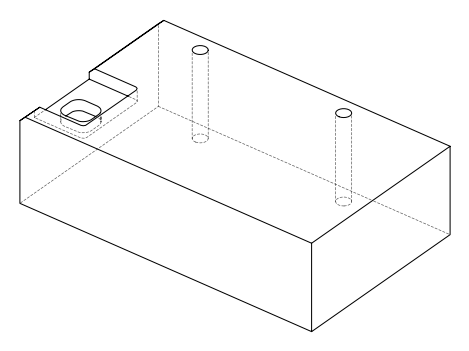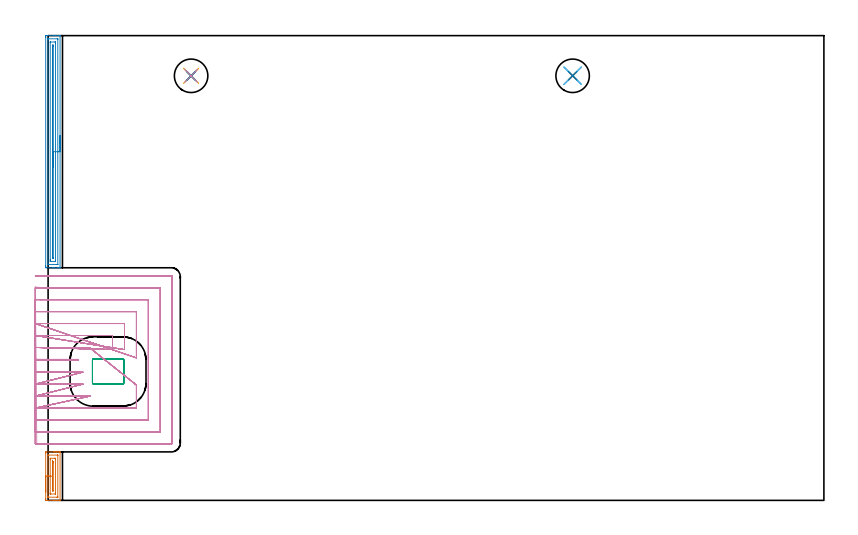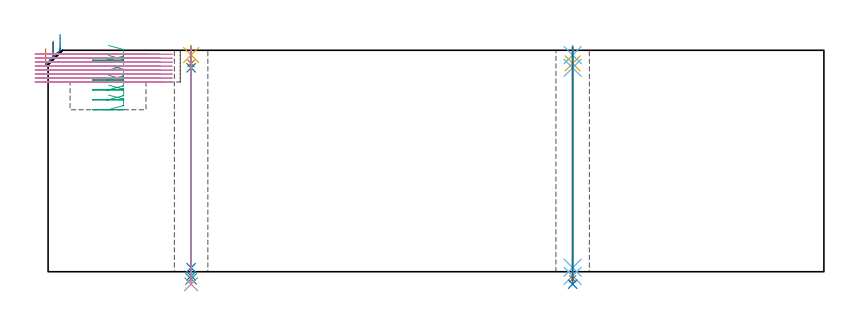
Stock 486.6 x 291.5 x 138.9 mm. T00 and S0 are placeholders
(PLAN: 14 operations, 11 tool changes, 45.4 min)
(1 AREA_MILL | FG_CHAMFER_SURFACE | UGT0205_001 | 1.15 min | 1452 mm3)
(2 AREA_MILL_1 | FG_CHAMFER_SURFACE_1 | UGT0205_001 | 4.83 min | 6118 mm3)
(3 MILL_RECTANGULAR_POCKET | POCKET_RECTANGULAR_STRAIGHT | UGT0201_006 | Follow Part, ap 7, ae 75% | 1.71 min | 70528 mm3)
(4 MILL_SLOT | SLOT_PARTIAL_RECTANGULAR | NXT0201_013 | Follow Part, ap 2.5, ae 75% | 33.89 min | 152214 mm3)
(5 SPOT_DRILL | STEP1HOLE | NXT0321_9005460120000 | 0.05 min | 183 mm3)
(6 SPOT_DRILL_1 | STEP1HOLE_1 | NXT0321_9005460120000 | 0.05 min | 177 mm3)
(7 DRILL_BLIND_HOLE_INTO_CENTER | STEP1HOLE | NXT0301_026 | 0.04 min | 134 mm3)
(8 GUN_DRILL_THROUGH_HOLE | STEP1HOLE | UGT0307_001 | 0.62 min | 2503 mm3)
(9 SPADE_DRILL_TO_ENLARGE_THROUGH_HOLE | STEP1HOLE | UGT0306_004 | 0.58 min | 16994 mm3)
(10 DRILL_TO_ENLARGE_THROUGH_HOLE | STEP1HOLE | UGT0301_051 | 0.6 min | 28224 mm3)
(11 DRILL_BLIND_HOLE_INTO_CENTER_1 | STEP1HOLE_1 | NXT0301_026 | 0.04 min | 123 mm3)
(12 GUN_DRILL_THROUGH_HOLE_1 | STEP1HOLE_1 | UGT0307_001 | 0.62 min | 2526 mm3)
(13 SPADE_DRILL_TO_ENLARGE_THROUGH_HOLE_1 | STEP1HOLE_1 | UGT0306_004 | 0.58 min | 16985 mm3)
(14 DRILL_TO_ENLARGE_THROUGH_HOLE_1 | STEP1HOLE_1 | UGT0301_051 | 0.6 min | 28197 mm3)
(TOOL UGT0205_001 | Chamfer Mill 20 x 3 x 45 deg. | D20 FL50 Z2)
(TOOL UGT0201_006 | End Mill 28 mm | D28 FL25 Z2)
(TOOL NXT0201_013 | ENDMILL 10mm | D10 FL30 Z4)
(TOOL NXT0321_9005460120000 | NC Spot Drill, 142deg, 12mm, Carbide, Uncoated | D12 PA142 FL30 Z2)
(TOOL NXT0301_026 | Carbide Drill 5.5mm [860.1-0550-017A1-MM 2214] | D5.5 PA140 FL28 Z2)
(TOOL UGT0307_001 | Gun Drill 5 mm | D5 PA130 FL24 Z1)
(TOOL UGT0306_004 | Spade Drill 13.5mm | D13.5 PA132 FL10 Z2)
(TOOL UGT0301_051 | Twist Drill 21 mm | D21 PA118 FL145 Z2)
(OP 1 AREA_MILL)
G17 G21 G94 G90
T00 M6
G54
G17 G0 G90 X-1.5 Y5.2 S1061 M3
G43 Z148.9 H0
Z139.9
G94 G1 Y5.238 Z139.028 F250.
Y5.352 Z138.164
Y5.541 Z137.312
Y5.803 Z136.48
Y6.137 Z135.674
Y6.54 Z134.9
Y7.008 Z134.164
Y7.54 Z133.472
Y8.129 Z132.829
Y8.772 Z132.24
Y9.464 Z131.708
Y10.2 Z131.24
Y10.974 Z130.837
Y11.78 Z130.503
Y12.612 Z130.241
Y13.463 Z130.052
Y14.328 Z129.938
Y15.2 Z129.9
Y29.481
X-1.499 Y29.855 Z129.901
X-1.493 Y30.363 Z129.903
X-1.491 Y30.392 Z129.905
X-0.987 Y30.4 Z130.41
X3.443 Z134.836
X4.127 Z135.524
X4.329 Z135.726
X5.013 Z136.41
X5.215 Z136.611
X5.619 Z137.018
X6.582 Z137.981
X6.986 Z138.385
X7.266 Z138.665
X7.485 Y30.393 Z138.877
X7.497 Y30.391 Z138.889
X7.5 Y30.299 Z138.9
Y0.101
X7.497 Y0.009 Z138.889
X7.485 Y0.007 Z138.877
X7.266 Y0. Z138.664
X5.619 Z137.017
X5.215 Z136.611
X5.013 Z136.41
X4.329 Z135.726
X4.127 Z135.524
X3.443 Z134.836
X-0.987 Y0.001 Z130.41
X-1.22 Y0.003 Z130.176
X-1.491 Y0.007 Z129.905
X-1.493 Y0.037 Z129.903
X-1.499 Y0.545 Z129.901
X-1.5 Y1.06 Z129.9
Y15.2
X-0.086 Z131.314
X-0.085 Y28.297 Z131.315
X-0.083 Y28.351 Z131.317
X-0.079 Y28.373 Z131.321
X-0.068 Y28.39 Z131.332
X0.144 Y28.395 Z131.544
X0.465 Y28.4 Z131.865
X5.78 Z137.18
X5.968 Y28.398 Z137.368
X6.026 Y28.394 Z137.426
X6.079 Y28.387 Z137.479
X6.082 Y28.295 Z137.482
X6.086 Y28.093 Z137.486
Y28.078
X6.085 Y2.103 Z137.485
X6.083 Y2.049 Z137.483
X6.079 Y2.027 Z137.479
X6.067 Y2.01 Z137.467
X5.856 Y2.005 Z137.256
X5.535 Y2. Z136.935
X0.22 Z131.62
X0.031 Y2.002 Z131.431
X-0.026 Y2.006 Z131.374
X-0.079 Y2.013 Z131.321
X-0.082 Y2.105 Z131.318
X-0.086 Y2.307 Z131.314
Y2.322
Y15.2
X1.328 Z132.728
X1.329 Y25.757 Z132.729
X1.334 Y26.302 Z132.734
X1.335 Y26.378 Z132.735
X1.476 Y26.392 Z132.876
X1.575 Y26.399 Z132.975
X4.329 Y26.4 Z135.729
X4.427 Y26.398 Z135.827
X4.622 Y26.392 Z136.022
X4.666 Y26.388 Z136.066
X4.668 Y26.38 Z136.068
X4.67 Y26.351 Z136.07
X4.671 Y26.302 Z136.071
X4.672 Y25.958 Z136.072
X4.671 Y4.643 Z136.071
X4.666 Y4.098 Z136.066
X4.665 Y4.022 Z136.065
X4.524 Y4.008 Z135.924
X4.425 Y4.001 Z135.825
X1.671 Y4. Z133.071
X1.573 Y4.002 Z132.973
X1.378 Y4.008 Z132.778
X1.334 Y4.012 Z132.734
X1.332 Y4.02 Z132.732
X1.33 Y4.049 Z132.73
X1.329 Y4.098 Z132.729
X1.328 Y4.442 Z132.728
Y15.2
X2.743 Z134.143
Y23.824
X2.745 Y24.338 Z134.145
X2.747 Y24.375 Z134.147
X2.749 Y24.389 Z134.149
X2.763 Y24.392 Z134.163
X2.841 Y24.396 Z134.241
X3. Y24.399 Z134.4
X3.159 Y24.396 Z134.559
X3.237 Y24.392 Z134.637
X3.251 Y24.389 Z134.651
X3.253 Y24.375 Z134.653
X3.255 Y24.339 Z134.655
X3.257 Y23.824 Z134.657
Y23.638
Y6.246
X3.256 Y6.062 Z134.656
X3.253 Y6.025 Z134.653
X3.251 Y6.011 Z134.651
X3.237 Y6.008 Z134.637
X3.159 Y6.004 Z134.559
X3. Y6.001 Z134.4
X2.841 Y6.004 Z134.241
X2.763 Y6.008 Z134.163
X2.749 Y6.011 Z134.149
X2.747 Y6.025 Z134.147
X2.745 Y6.061 Z134.145
X2.743 Y6.576 Z134.143
Y6.762
Y15.2
Y16.072 Z134.181
Y16.936 Z134.295
Y17.788 Z134.483
Y18.62 Z134.746
Y19.426 Z135.08
Y20.2 Z135.482
Y20.936 Z135.951
Y21.628 Z136.482
Y22.271 Z137.072
Y22.86 Z137.715
Y23.392 Z138.407
Y23.86 Z139.143
Y24.263 Z139.916
Y24.597 Z140.722
Y24.859 Z141.554
Y25.048 Z142.406
Y25.162 Z143.271
Y25.2 Z144.143
G0 Z148.9
M5
M2
(OP 2 AREA_MILL_1)
G17 G21 G94 G90
T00 M6
G54
G17 G0 G90 X7.5 Y228.7 S1061 M3
G43 Z148.9 H0
G94 G1 Y228.662 Z148.028 F250.
Y228.548 Z147.163
Y228.359 Z146.312
Y228.097 Z145.48
Y227.763 Z144.674
Y227.36 Z143.9
Y226.892 Z143.164
Y226.36 Z142.472
Y225.771 Z141.829
Y225.128 Z141.239
Y224.436 Z140.708
Y223.7 Z140.24
Y222.926 Z139.837
Y222.12 Z139.503
Y221.288 Z139.241
Y220.436 Z139.052
Y219.572 Z138.938
Y218.7 Z138.9
Y146.046
X7.497 Y145.91 Z138.888
X7.478 Y145.907 Z138.869
X7.164 Y145.9 Z138.563
X6.68 Z138.079
X6.101 Z137.496
X4.039 Z135.436
X3.443 Z134.838
X2.855 Z134.25
X-0.987 Y145.901 Z130.41
X-1.22 Y145.903 Z130.177
X-1.491 Y145.908 Z129.906
X-1.494 Y145.981 Z129.903
X-1.499 Y146.492 Z129.901
X-1.5 Y147.008 Z129.9
Y290.534
X-1.499 Y290.908 Z129.901
X-1.494 Y291.419 Z129.903
X-1.492 Y291.492 Z129.906
X-0.987 Y291.5 Z130.41
X3.443 Z134.838
X4.039 Z135.436
X4.329 Z135.726
X6.101 Z137.496
X6.68 Z138.079
X6.986 Z138.385
X7.164 Z138.563
X7.478 Y291.493 Z138.869
X7.497 Y291.49 Z138.888
X7.5 Y291.354 Z138.9
Y218.7
X6.086 Z137.486
X6.085 Y148.055 Z137.485
X6.084 Y147.946 Z137.484
X6.082 Y147.92 Z137.482
X6.08 Y147.914 Z137.48
X6.064 Y147.91 Z137.464
X5.959 Y147.905 Z137.359
X5.586 Y147.901 Z136.986
X0.271 Y147.9 Z131.671
X0.043 Y147.904 Z131.443
X-0.045 Y147.907 Z131.355
X-0.078 Y147.91 Z131.322
X-0.081 Y147.952 Z131.319
X-0.083 Y148.054 Z131.317
X-0.086 Y148.259 Z131.314
X-0.085 Y289.345 Z131.315
X-0.084 Y289.454 Z131.316
X-0.082 Y289.48 Z131.318
X-0.08 Y289.486 Z131.32
X-0.065 Y289.49 Z131.336
X0.041 Y289.495 Z131.441
X0.414 Y289.499 Z131.814
X5.729 Y289.5 Z137.129
X5.957 Y289.496 Z137.357
X6.045 Y289.493 Z137.445
X6.078 Y289.49 Z137.478
X6.08 Y289.448 Z137.48
X6.083 Y289.346 Z137.483
X6.086 Y289.14 Z137.486
Y218.7
X4.672 Z136.072
X4.671 Y149.971 Z136.071
X4.668 Y149.929 Z136.068
X4.665 Y149.915 Z136.065
X4.641 Y149.91 Z136.041
X4.484 Y149.901 Z135.884
X1.671 Y149.9 Z133.071
X1.515 Y149.901 Z132.915
X1.411 Y149.905 Z132.811
X1.335 Y149.911 Z132.735
X1.332 Y149.943 Z132.732
X1.33 Y150.057 Z132.73
X1.329 Y150.402 Z132.729
X1.328 Y150.949 Z132.728
X1.329 Y287.429 Z132.729
X1.332 Y287.471 Z132.732
X1.334 Y287.485 Z132.734
X1.359 Y287.49 Z132.759
X1.516 Y287.499 Z132.916
X4.329 Y287.5 Z135.729
X4.485 Y287.499 Z135.885
X4.589 Y287.495 Z135.989
X4.665 Y287.489 Z136.065
X4.667 Y287.457 Z136.067
X4.67 Y287.343 Z136.07
X4.671 Y286.998 Z136.071
X4.672 Y286.451 Z136.072
Y218.7
X3.257 Z134.657
Y152.214
X3.256 Y152.029 Z134.656
X3.253 Y151.942 Z134.653
X3.251 Y151.917 Z134.651
X3.238 Y151.91 Z134.638
X3.192 Y151.907 Z134.592
X3. Y151.904 Z134.4
X2.808 Y151.907 Z134.208
X2.762 Y151.91 Z134.162
X2.749 Y151.917 Z134.149
X2.747 Y151.942 Z134.147
X2.745 Y152.027 Z134.145
X2.743 Y152.545 Z134.143
Y152.732
Y284.855
X2.745 Y285.371 Z134.145
X2.747 Y285.458 Z134.147
X2.749 Y285.483 Z134.149
X2.762 Y285.49 Z134.162
X2.808 Y285.493 Z134.208
X3. Y285.496 Z134.4
X3.192 Y285.493 Z134.592
X3.238 Y285.49 Z134.638
X3.251 Y285.483 Z134.651
X3.252 Y285.458 Z134.652
X3.255 Y285.373 Z134.655
X3.257 Y284.855 Z134.657
Y284.668
Y218.7
Y217.828 Z134.695
Y216.964 Z134.809
Y216.112 Z134.998
Y215.28 Z135.26
Y214.474 Z135.594
Y213.7 Z135.997
Y212.964 Z136.466
Y212.272 Z136.997
Y211.629 Z137.586
Y211.04 Z138.229
Y210.508 Z138.921
Y210.04 Z139.657
Y209.637 Z140.431
Y209.303 Z141.237
Y209.041 Z142.069
Y208.852 Z142.921
Y208.738 Z143.786
Y208.7 Z144.657
G0 Z148.9
M5
M2
(OP 3 MILL_RECTANGULAR_POCKET)
G17 G21 G94 G90
T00 M6
G54
G17 G0 G90 X37.883 Y73.1 S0 M3
G43 Z148.9 H0
Z141.9
G94 G1 X46.9 Z139.484 F250.
X46.971 Z139.465
X47.126 Y73.148 Z139.421
X47.257 Y73.243 Z139.378
X47.352 Y73.374 Z139.335
X47.4 Y73.529 Z139.291
Y88.171 Z135.368
X47.352 Y88.326 Z135.324
X47.257 Y88.457 Z135.281
X47.126 Y88.552 Z135.238
X46.971 Y88.6 Z135.194
X46.9 Z135.175
X37.6 Z132.683
X28.3 F500.
G3 X27.8 Y88.1 R0.5
G1 Y73.6
G3 X28.3 Y73.1 R0.5
G1 X46.9
G3 X47.4 Y73.6 R0.5
G1 Y88.1
G3 X46.9 Y88.6 R0.5
G1 X37.6
X36.6
G0 X37.883 Y73.1 Z135.683
G1 X46.9 Z133.267 F250.
X46.971 Z133.248
X47.126 Y73.148 Z133.205
X47.257 Y73.243 Z133.161
X47.352 Y73.374 Z133.118
X47.4 Y73.529 Z133.074
Y88.171 Z129.151
X47.352 Y88.326 Z129.108
X47.257 Y88.457 Z129.064
X47.126 Y88.552 Z129.021
X46.971 Y88.6 Z128.978
X46.9 Z128.959
X37.6 Z126.467
X28.3 F500.
G3 X27.8 Y88.1 R0.5
G1 Y73.6
G3 X28.3 Y73.1 R0.5
G1 X46.9
G3 X47.4 Y73.6 R0.5
G1 Y88.1
G3 X46.9 Y88.6 R0.5
G1 X37.6
X36.6
G0 X37.883 Y73.1 Z129.467
G1 X46.9 Z127.05 F250.
X46.971 Z127.031
X47.126 Y73.148 Z126.988
X47.257 Y73.243 Z126.945
X47.352 Y73.374 Z126.901
X47.4 Y73.529 Z126.858
Y88.171 Z122.935
X47.352 Y88.326 Z122.891
X47.257 Y88.457 Z122.848
X47.126 Y88.552 Z122.804
X46.971 Y88.6 Z122.761
X46.9 Z122.742
X37.6 Z120.25
X28.3 F500.
G3 X27.8 Y88.1 R0.5
G1 Y73.6
G3 X28.3 Y73.1 R0.5
G1 X46.9
G3 X47.4 Y73.6 R0.5
G1 Y88.1
G3 X46.9 Y88.6 R0.5
G1 X37.6
X36.6
G0 X37.883 Y73.1 Z123.25
G1 X46.9 Z120.834 F250.
X46.971 Z120.815
X47.126 Y73.148 Z120.771
X47.257 Y73.243 Z120.728
X47.352 Y73.374 Z120.685
X47.4 Y73.529 Z120.641
Y88.171 Z116.718
X47.352 Y88.326 Z116.674
X47.257 Y88.457 Z116.631
X47.126 Y88.552 Z116.588
X46.971 Y88.6 Z116.544
X46.9 Z116.525
X37.6 Z114.033
X28.3 F500.
G3 X27.8 Y88.1 R0.5
G1 Y73.6
G3 X28.3 Y73.1 R0.5
G1 X46.9
G3 X47.4 Y73.6 R0.5
G1 Y88.1
G3 X46.9 Y88.6 R0.5
G1 X37.6
X36.6
G0 X37.883 Y73.1 Z117.033
G1 X46.9 Z114.617 F250.
X46.971 Z114.598
X47.126 Y73.148 Z114.555
X47.257 Y73.243 Z114.511
X47.352 Y73.374 Z114.468
X47.4 Y73.529 Z114.425
Y88.171 Z110.501
X47.352 Y88.326 Z110.458
X47.257 Y88.457 Z110.414
X47.126 Y88.552 Z110.371
X46.971 Y88.6 Z110.328
X46.9 Z110.309
X37.6 Z107.817
X28.3 F500.
G3 X27.8 Y88.1 R0.5
G1 Y73.6
G3 X28.3 Y73.1 R0.5
G1 X46.9
G3 X47.4 Y73.6 R0.5
G1 Y88.1
G3 X46.9 Y88.6 R0.5
G1 X37.6
X36.6
G0 X37.883 Y73.1 Z110.817
G1 X46.9 Z108.401 F250.
X46.971 Z108.382
X47.126 Y73.148 Z108.338
X47.257 Y73.243 Z108.295
X47.352 Y73.374 Z108.251
X47.4 Y73.529 Z108.208
Y88.171 Z104.285
X47.352 Y88.326 Z104.241
X47.257 Y88.457 Z104.198
X47.126 Y88.552 Z104.154
X46.971 Y88.6 Z104.111
X46.9 Z104.092
X37.6 Z101.6
X28.3 F500.
G3 X27.8 Y88.1 R0.5
G1 Y73.6
G3 X28.3 Y73.1 R0.5
G1 X46.9
G3 X47.4 Y73.6 R0.5
G1 Y88.1
G3 X46.9 Y88.6 R0.5
G1 X37.6
X36.6
G0 Z148.9
M5
M2
(OP 4 MILL_SLOT)
G17 G21 G94 G90
T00 M6
G54
G17 G0 G90 X-8. Y87.841 S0 M3
G43 Z148.9 H0
Z136.412
G94 G1 X-5. Y87.892 F250.
G2 X-4.099 Y87.9 R52.5 F500.
G1 X18.79
X18.793 Y88.4
X-4.094
G2 X-5. Y88.408 R52.5
G1 X-8. Y88.46 F250.
X-7.999 Y80.331
X-5. Y80.391
G2 X-4.099 Y80.4 R45. F500.
G1 X18.8
X21.8 F250.
X-7.999 Y72.817 F500.
X-5. Y72.889 F250.
G2 X-4.099 Y72.9 R37.5 F500.
G1 X18.82
X21.82 F250.
X-7.999 Y65.296 F500.
X-5. Y65.386 F250.
G2 X-4.099 Y65.4 R30. F500.
G1 X23.481
X26.481 F250.
X-7.998 Y57.762 F500.
X-5. Y57.882 F250.
G2 X-4.099 Y57.9 R22.5 F500.
G1 X55.4
Y69.34
Y72.34 F250.
X25.861 Y95.9 F500.
X22.861 F250.
X-4.094 F500.
G2 X-5. Y95.909 R45.
G1 X-7.999 Y95.97 F250.
X40.4 Y94.6 F500.
Y97.6 F250.
Y103.4 F500.
X-4.094
G2 X-5. Y103.411 R37.5
G1 X-7.999 Y103.483 F250.
X47.9 Y94.555 F500.
Y97.555 F250.
Y110.9 F500.
X-4.094
G2 X-5. Y110.914 R30.
G1 X-7.999 Y111.004 F250.
X55.4 Y89.37 F500.
Y92.37 F250.
Y118.4 F500.
X-4.094
G2 X-5. Y118.418 R22.5
G1 X-7.998 Y118.539 F250.
X-7.995 Y50.193
X-5. Y50.373
G2 X-4.099 Y50.4 R15. F500.
G1 X62.9
Y125.9
X-4.094
G2 X-5. Y125.927 R15.
G1 X-7.995 Y126.109 F250.
X-7.978 Y42.485
X-5. Y42.846
G2 X-4.099 Y42.9 R7.5 F500.
G1 X70.4
Y133.4
X-4.094
G2 X-5. Y133.455 R7.5
G1 X-7.978 Y133.818 F250.
X-7.099 Y35.4
X-4.099
X77.3 F500.
G3 X77.9 Y36. R0.6
G1 Y140.3
G3 X77.3 Y140.9 R0.6
G1 X-4.094
X-7.094 F250.
G0 X-8. Y87.899 Z133.925
G1 X-5. Y87.9
X18.79 F500.
X18.793 Y88.4
X-5.
X-8. Y88.401 F250.
Y80.399
X-5. Y80.4
X18.8 F500.
X21.8 F250.
X-8. Y72.899 F500.
X-5. Y72.9 F250.
X18.82 F500.
X21.82 F250.
X-8. Y65.399 F500.
X-5. Y65.4 F250.
X23.481 F500.
X26.481 F250.
X-8. Y57.899 F500.
X-5. Y57.9 F250.
X55.4 F500.
Y69.34
Y72.34 F250.
X25.861 Y95.9 F500.
X22.861 F250.
X-5. F500.
X-8. Y95.901 F250.
X40.4 Y94.6 F500.
Y97.6 F250.
Y103.4 F500.
X-5.
X-8. Y103.401 F250.
X47.9 Y94.555 F500.
Y97.555 F250.
Y110.9 F500.
X-5.
X-8. Y110.901 F250.
X55.4 Y89.37 F500.
Y92.37 F250.
Y118.4 F500.
X-5.
X-8. Y118.401 F250.
Y50.398
X-5. Y50.4
X62.9 F500.
Y125.9
X-5.
X-8. Y125.902 F250.
Y42.896
X-5. Y42.9
X70.4 F500.
Y133.4
X-5.
X-8. Y133.404 F250.
X-7.99 Y35.4
X-4.99
X77.3 F500.
G3 X77.9 Y36. R0.6
G1 Y140.3
G3 X77.3 Y140.9 R0.6
G1 X-4.991
X-7.991 F250.
G0 X-8. Y87.9 Z131.437
G1 X-5.
X18.79 F500.
X18.793 Y88.4
X-5.
X-8. F250.
Y80.4
X-5.
X18.8 F500.
X21.8 F250.
X-8. Y72.9 F500.
X-5. F250.
X18.82 F500.
X21.82 F250.
X-8. Y65.4 F500.
X-5. F250.
X23.481 F500.
X26.481 F250.
X-8. Y57.9 F500.
X-5. F250.
X55.4 F500.
Y69.34
Y72.34 F250.
X25.861 Y95.9 F500.
X22.861 F250.
X-5. F500.
X-8. F250.
X40.4 Y94.6 F500.
Y97.6 F250.
Y103.4 F500.
X-5.
X-8. F250.
X47.9 Y94.555 F500.
Y97.555 F250.
Y110.9 F500.
X-5.
X-8. F250.
X55.4 Y89.37 F500.
Y92.37 F250.
Y118.4 F500.
X-5.
X-8. F250.
Y50.4
X-5.
X62.9 F500.
Y125.9
X-5.
X-8. F250.
Y42.9
X-5.
X70.4 F500.
Y133.4
X-5.
X-8. F250.
Y35.4
X-5.
X77.3 F500.
G3 X77.9 Y36. R0.6
G1 Y140.3
G3 X77.3 Y140.9 R0.6
G1 X-5.
X-8. F250.
G0 Y87.9 Z128.95
G1 X-5.
X18.79 F500.
X18.793 Y88.4
X-5.
X-8. F250.
Y80.4
X-5.
X18.8 F500.
X21.8 F250.
X-8. Y72.9 F500.
X-5. F250.
X18.82 F500.
X21.82 F250.
X-8. Y65.4 F500.
X-5. F250.
X23.481 F500.
X26.481 F250.
X-8. Y57.9 F500.
X-5. F250.
X55.4 F500.
Y69.34
Y72.34 F250.
X25.861 Y95.9 F500.
X22.861 F250.
X-5. F500.
X-8. F250.
X40.4 Y94.6 F500.
Y97.6 F250.
Y103.4 F500.
X-5.
X-8. F250.
X47.9 Y94.555 F500.
Y97.555 F250.
Y110.9 F500.
X-5.
X-8. F250.
X55.4 Y89.37 F500.
Y92.37 F250.
Y118.4 F500.
X-5.
X-8. F250.
Y50.4
X-5.
X62.9 F500.
Y125.9
X-5.
X-8. F250.
Y42.9
X-5.
X70.4 F500.
Y133.4
X-5.
X-8. F250.
Y35.4
X-5.
X77.3 F500.
G3 X77.9 Y36. R0.6
G1 Y140.3
G3 X77.3 Y140.9 R0.6
G1 X-5.
X-8. F250.
G0 Y87.9 Z126.462
G1 X-5.
X18.79 F500.
X18.793 Y88.4
X-5.
X-8. F250.
Y80.4
X-5.
X18.8 F500.
X21.8 F250.
X-8. Y72.9 F500.
X-5. F250.
X18.82 F500.
X21.82 F250.
X-8. Y65.4 F500.
X-5. F250.
X23.481 F500.
X26.481 F250.
X-8. Y57.9 F500.
X-5. F250.
X55.4 F500.
Y69.34
Y72.34 F250.
X25.861 Y95.9 F500.
X22.861 F250.
X-5. F500.
X-8. F250.
X40.4 Y94.6 F500.
Y97.6 F250.
Y103.4 F500.
X-5.
X-8. F250.
X47.9 Y94.555 F500.
Y97.555 F250.
Y110.9 F500.
X-5.
X-8. F250.
X55.4 Y89.37 F500.
Y92.37 F250.
Y118.4 F500.
X-5.
X-8. F250.
Y50.4
X-5.
X62.9 F500.
Y125.9
X-5.
X-8. F250.
Y42.9
X-5.
X70.4 F500.
Y133.4
X-5.
X-8. F250.
Y35.4
X-5.
X77.3 F500.
G3 X77.9 Y36. R0.6
G1 Y140.3
G3 X77.3 Y140.9 R0.6
G1 X-5.
X-8. F250.
G0 Y87.9 Z123.975
G1 X-5.
X18.79 F500.
X18.793 Y88.4
X-5.
X-8. F250.
Y80.4
X-5.
X18.8 F500.
X21.8 F250.
X-8. Y72.9 F500.
X-5. F250.
X18.82 F500.
X21.82 F250.
X-8. Y65.4 F500.
X-5. F250.
X23.481 F500.
X26.481 F250.
X-8. Y57.9 F500.
X-5. F250.
X55.4 F500.
Y69.34
Y72.34 F250.
X25.861 Y95.9 F500.
X22.861 F250.
X-5. F500.
X-8. F250.
X40.4 Y94.6 F500.
Y97.6 F250.
Y103.4 F500.
X-5.
X-8. F250.
X47.9 Y94.555 F500.
Y97.555 F250.
Y110.9 F500.
X-5.
X-8. F250.
X55.4 Y89.37 F500.
Y92.37 F250.
Y118.4 F500.
X-5.
X-8. F250.
Y50.4
X-5.
X62.9 F500.
Y125.9
X-5.
X-8. F250.
Y42.9
X-5.
X70.4 F500.
Y133.4
X-5.
X-8. F250.
Y35.4
X-5.
X77.3 F500.
G3 X77.9 Y36. R0.6
G1 Y140.3
G3 X77.3 Y140.9 R0.6
G1 X-5.
X-8. F250.
G0 Y87.9 Z121.487
G1 X-5.
X18.79 F500.
X18.793 Y88.4
X-5.
X-8. F250.
Y80.4
X-5.
X18.8 F500.
X21.8 F250.
X-8. Y72.9 F500.
X-5. F250.
X18.82 F500.
X21.82 F250.
X-8. Y65.4 F500.
X-5. F250.
X23.481 F500.
X26.481 F250.
X-8. Y57.9 F500.
X-5. F250.
X55.4 F500.
Y69.34
Y72.34 F250.
X25.861 Y95.9 F500.
X22.861 F250.
X-5. F500.
X-8. F250.
X40.4 Y94.6 F500.
Y97.6 F250.
Y103.4 F500.
X-5.
X-8. F250.
X47.9 Y94.555 F500.
Y97.555 F250.
Y110.9 F500.
X-5.
X-8. F250.
X55.4 Y89.37 F500.
Y92.37 F250.
Y118.4 F500.
X-5.
X-8. F250.
Y50.4
X-5.
X62.9 F500.
Y125.9
X-5.
X-8. F250.
Y42.9
X-5.
X70.4 F500.
Y133.4
X-5.
X-8. F250.
Y35.4
X-5.
X77.3 F500.
G3 X77.9 Y36. R0.6
G1 Y140.3
G3 X77.3 Y140.9 R0.6
G1 X-5.
X-8. F250.
G0 Y87.9 Z119.
G1 X-5.
X18.79 F500.
X18.793 Y88.4
X-5.
X-8. F250.
Y80.4
X-5.
X18.8 F500.
X21.8 F250.
X-8. Y72.9 F500.
X-5. F250.
X18.82 F500.
X21.82 F250.
X-8. Y65.4 F500.
X-5. F250.
X23.481 F500.
X26.481 F250.
X-8. Y57.9 F500.
X-5. F250.
X55.4 F500.
Y69.34
Y72.34 F250.
X25.861 Y95.9 F500.
X22.861 F250.
X-5. F500.
X-8. F250.
X40.4 Y94.6 F500.
Y97.6 F250.
Y103.4 F500.
X-5.
X-8. F250.
X47.9 Y94.555 F500.
Y97.555 F250.
Y110.9 F500.
X-5.
X-8. F250.
X55.4 Y89.37 F500.
Y92.37 F250.
Y118.4 F500.
X-5.
X-8. F250.
Y50.4
X-5.
X62.9 F500.
Y125.9
X-5.
X-8. F250.
Y42.9
X-5.
X70.4 F500.
Y133.4
X-5.
X-8. F250.
Y35.4
X-5.
X77.3 F500.
G3 X77.9 Y36. R0.6
G1 Y140.3
G3 X77.3 Y140.9 R0.6
G1 X-5.
X-8. F250.
G0 Z148.9
M5
M2
(OP 5 SPOT_DRILL)
G17 G21 G94 G90
T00 M6
G54
G17 G0 G90 X89.7 Y266.3 S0 M3
G43 Z148.9 H0
G94 G81 G98 Z135.9 F250. R141.9
G80
M5
M2
(OP 6 SPOT_DRILL_1)
G17 G21 G94 G90
T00 M6
G54
G17 G0 G90 X329. Y266.3 S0 M3
G43 Z148.9 H0
G94 G81 G98 Z135.9 F250. R141.9
G80
M5
M2
(OP 7 DRILL_BLIND_HOLE_INTO_CENTER)
G17 G21 G94 G90
T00 M6
G54
G17 G0 G90 X89.7 Y266.3 S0 M3
G43 Z148.9 H1
G94 G81 G98 Z130.65 F250. R140.9
G80
M5
M2
(OP 8 GUN_DRILL_THROUGH_HOLE)
G17 G21 G94 G90
T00 M6
G54
G17 G0 G90 X89.7 Y266.3 M8
G43 Z148.9 H0
Z136.6
S716 M3
G94 G1 Z127.894 F125. M26
G4 X.084
Z2.5 F250.
G4 X.084
Z-2.666 F125.
G4 X.084
M5
M9
G0 Z136.6
Z148.9
M2
(OP 9 SPADE_DRILL_TO_ENLARGE_THROUGH_HOLE)
G17 G21 G94 G90
T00 M6
G54
G17 G0 G90 X89.7 Y266.3 S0 M3
G43 Z148.9 H0
G94 G73 G98 Z-4.505 F250. Q13.037 R140.9
G80
M5
M2
(OP 10 DRILL_TO_ENLARGE_THROUGH_HOLE)
G17 G21 G94 G90
T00 M6
G54
G17 G0 G90 X89.7 Y266.3 S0 M3
G43 Z148.9 H0
G94 G73 G98 Z-7.809 F250. Q20.958 R140.9
G80
M5
M2
(OP 11 DRILL_BLIND_HOLE_INTO_CENTER_1)
G17 G21 G94 G90
T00 M6
G54
G17 G0 G90 X329. Y266.3 S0 M3
G43 Z148.9 H1
G94 G81 G98 Z130.65 F250. R140.9
G80
M5
M2
(OP 12 GUN_DRILL_THROUGH_HOLE_1)
G17 G21 G94 G90
T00 M6
G54
G17 G0 G90 X329. Y266.3 M8
G43 Z148.9 H0
Z136.6
S716 M3
G94 G1 Z127.894 F125. M26
G4 X.084
Z2.5 F250.
G4 X.084
Z-2.666 F125.
G4 X.084
M5
M9
G0 Z136.6
Z148.9
M2
(OP 13 SPADE_DRILL_TO_ENLARGE_THROUGH_HOLE_1)
G17 G21 G94 G90
T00 M6
G54
G17 G0 G90 X329. Y266.3 S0 M3
G43 Z148.9 H0
G94 G73 G98 Z-4.505 F250. Q13.037 R140.9
G80
M5
M2
(OP 14 DRILL_TO_ENLARGE_THROUGH_HOLE_1)
G17 G21 G94 G90
T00 M6
G54
G17 G0 G90 X329. Y266.3 S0 M3
G43 Z148.9 H0
G94 G73 G98 Z-7.809 F250. Q20.958 R140.9
G80
M5
M2
